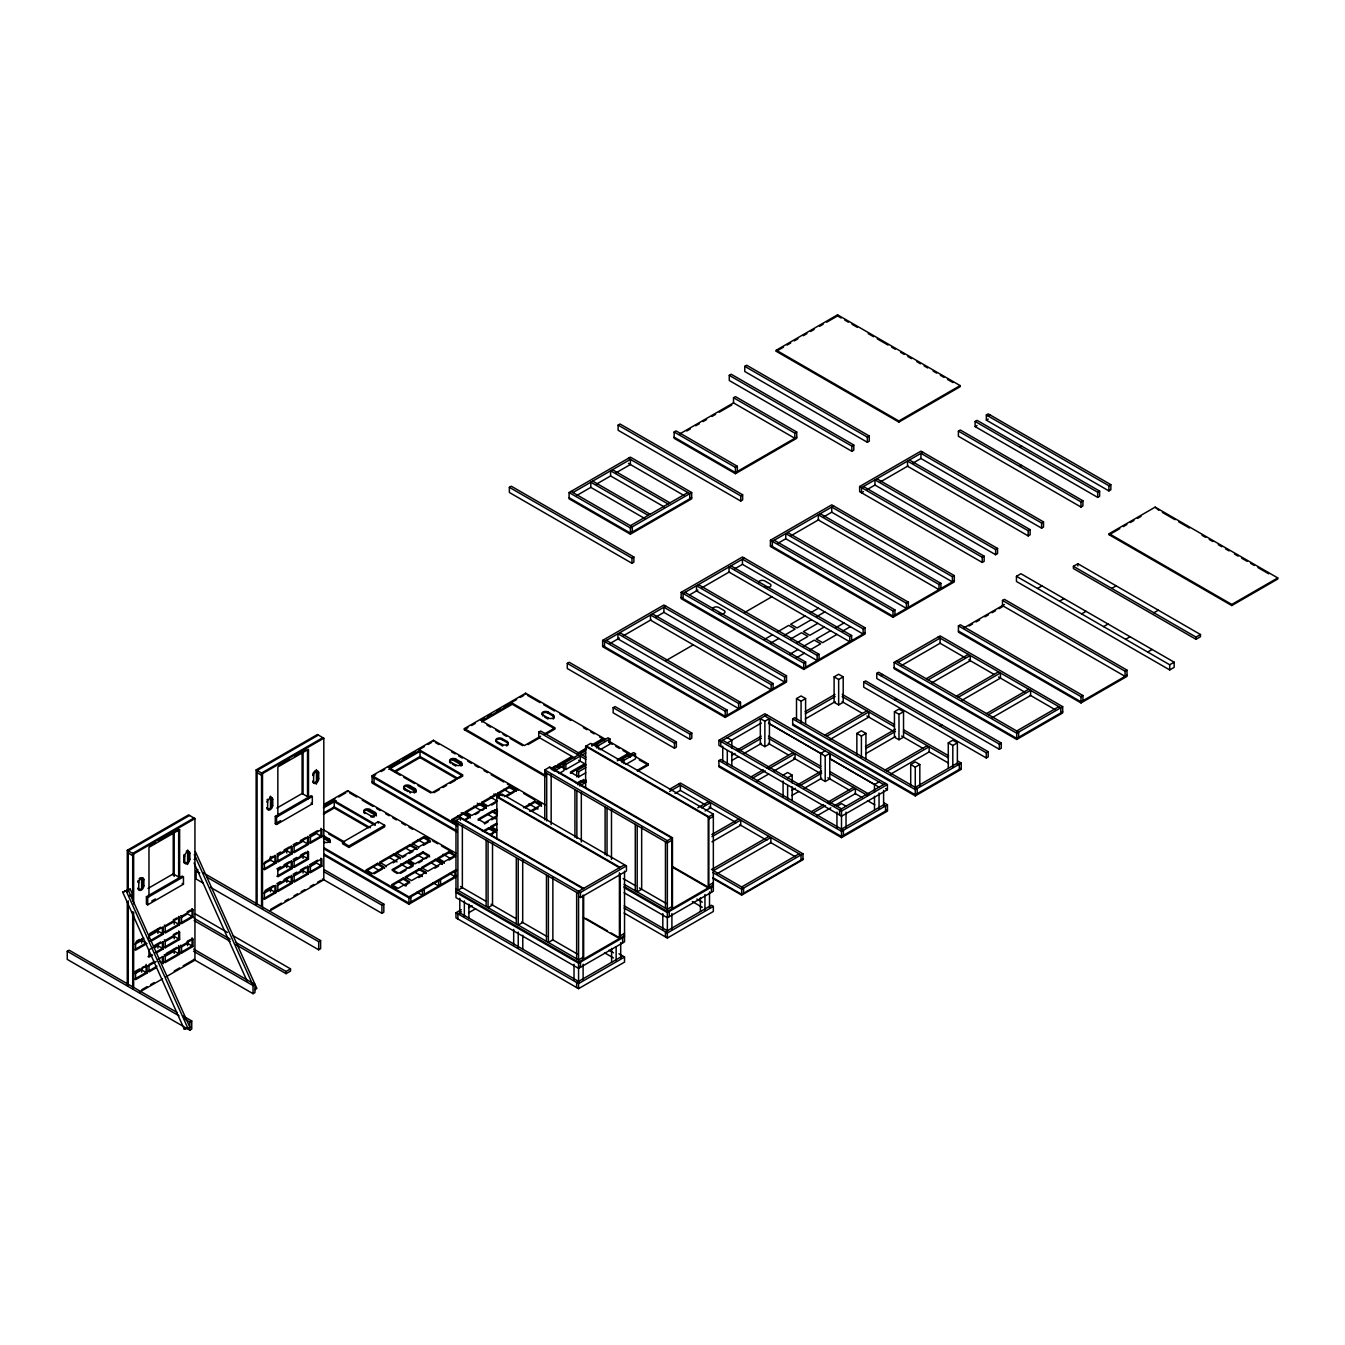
<?xml version="1.0" encoding="UTF-8"?>
<svg xmlns="http://www.w3.org/2000/svg" width="1345" height="1345" viewBox="0 0 1345 1345"><rect width="100%" height="100%" fill="white"/><g stroke="black" fill="none" stroke-linecap="round" stroke-linejoin="round"><path stroke-width="1.5" d="M769.424 718.6L769.424 744.037L764.868 746.66L760.328 744.037L760.328 718.6L764.868 721.223L769.424 718.6L769.374 723.778L825.208 756.058L825.208 781.495L829.764 778.873L829.764 753.435L825.208 756.058M829.764 753.435L829.714 758.614L879.042 787.178M509.368 487.327L511.285 486.217L633.865 556.998L633.865 562.16L631.965 563.269L509.368 492.489L509.368 487.327L631.965 558.108L633.865 556.998M618.128 425.104L620.045 423.994L742.642 494.775L742.642 499.937L740.725 501.046L618.128 430.265L618.128 425.104L740.725 495.885L742.642 494.775M729.276 375.356L731.192 374.246L853.789 445.027L853.789 450.188L851.873 451.281L729.276 380.517L729.276 375.356L851.873 446.12L853.789 445.027M744.777 366.344L746.694 365.235L869.273 436.015L869.273 441.177L867.357 442.286L744.777 371.506L744.777 366.344L867.357 437.125L869.273 436.015M776.267 350.204L837.565 314.831L960.145 385.595L960.145 386.704L898.863 422.095L776.267 351.314L776.267 350.204L898.863 420.985L960.145 385.595M776.267 351.314L783.479 347.161M787.077 345.077L790.692 342.992M794.29 340.907L797.904 338.822M803.301 335.712L806.916 333.627M810.514 331.542L814.128 329.458M819.525 326.331L823.14 324.263M826.738 322.178L837.565 315.924L841.163 318.008M569.086 492.539L630.385 457.149L691.683 492.539L691.683 498.81L630.385 534.2L569.086 498.81L569.086 492.539L630.385 527.929L691.683 492.539M733.513 397.733L794.811 433.124L794.811 438.285L733.513 402.895L733.513 397.733L735.429 396.624L796.728 432.014L796.728 438.285L735.429 473.675L674.131 438.285L674.131 432.014L676.047 430.904L737.346 466.295L737.346 471.456M572.92 492.539L630.385 459.368L630.385 464.529L616.027 472.818M679.544 434.048L733.63 402.827M686.757 430.988L690.355 428.904M695.768 425.793L699.366 423.709M702.981 421.624L706.579 419.539M711.993 416.429L715.59 414.344M719.205 412.259L731.814 404.979M576.517 495.632L590.875 487.327M596.272 484.217L610.63 475.928M630.385 525.71L687.85 492.539M674.131 432.014L735.429 467.404L737.346 466.295M794.811 433.124L796.728 432.014M691.683 497.7L630.385 533.091L569.086 497.7M796.728 437.175L735.429 472.566L674.131 437.175M256.138 905.235L256.138 769.912L317.42 734.538L323.809 738.22L323.809 879.764L269.723 911.002M318.378 735.076L257.097 770.466L257.097 903.705M127.271 891.92L127.271 850.292L188.569 814.902L194.941 818.584L194.941 960.145L166.107 976.789M322.85 737.665L261.552 773.056L261.552 906.295M189.527 815.457L128.229 850.847L128.229 890.491M256.138 769.912L262.51 773.61L323.809 738.22M278.684 765.372L289.494 759.135M294.908 756.008L305.735 749.77M193.983 818.029L132.701 853.419L132.701 901.385M127.271 850.292L133.659 853.974L194.941 818.584M149.278 846.055L155.23 842.626M158.828 840.541L162.442 838.456M163.199 838.019L171.891 833.009M175.052 831.176L179.625 829.646L179.625 876.974M179.625 829.646L148.976 847.333L148.976 896.728M124.648 891.079L128.313 890.239L189.847 1027.21L187.93 1028.32L184.265 1029.177L122.731 892.189L130.23 889.129L132.785 894.845L130.885 895.938M122.731 892.189L130.23 889.129M276.868 808.076L302.104 793.516L308.493 797.198M194.083 859.455L196 858.345M148 888.457L173.236 873.88L179.625 877.562M275.288 816.365L311.048 795.719L312.326 796.459L312.326 803.839L276.566 824.485L275.288 823.745L275.288 816.365L276.566 817.104L312.326 796.459M146.42 896.728L182.18 876.083L183.458 876.822L183.458 884.203L147.698 904.849L146.42 904.109L146.42 896.728L147.698 897.468L183.458 876.822M275.288 823.745L280.651 820.635M863.473 486.52L984.153 556.174L984.153 561.336L982.237 562.445L859.64 491.665L859.64 486.52L920.938 451.13L1043.518 521.894L1043.518 527.055L1041.602 528.165L920.938 458.494L912.734 463.235M203.33 883.194L196.118 879.042L196.118 870.921L198.034 869.812M958.397 431.106L960.313 430.013L1082.91 500.777L1082.91 505.939L1080.993 507.048L958.397 436.268L958.397 431.106L1080.993 501.887L1082.91 500.777M975.125 421.456L977.042 420.346L1099.622 491.127L1099.622 496.288L1097.705 497.398L975.125 426.617L975.125 421.456L1097.705 492.236L1099.622 491.127M986.339 414.983L988.239 413.873L1110.835 484.654L1110.835 489.815L1108.919 490.925L986.339 420.144L986.339 414.983L1108.919 485.764L1110.835 484.654M770.433 540.236L831.731 504.846L954.311 575.626L954.311 581.881L893.013 617.271L770.433 546.49L770.433 540.236L893.013 611L894.929 609.907L894.929 615.068M922.855 452.223L861.557 487.613L861.557 492.774L863.473 491.665M681.158 592.372L742.457 556.981L865.037 627.762L865.037 634.033L803.755 669.423L681.158 598.643L681.158 592.372L803.755 663.152L805.672 662.043L805.672 667.204M988.239 416.093L990.155 414.983M833.631 505.955L772.349 541.329L772.349 546.49M744.373 558.091L683.075 593.481L683.075 598.643M602.627 640.405L663.909 605.015L786.506 675.795L786.506 682.049L725.207 717.44L602.627 646.676L602.627 640.405L725.207 711.186L727.124 710.076L727.124 715.237M151.783 901.015L155.364 898.948M975.125 426.617L977.042 425.508M986.339 420.144L988.239 419.035M182.735 1015.761L191.747 1020.956L191.747 1029.076L189.847 1030.169L67.25 959.405L67.25 951.285L69.167 950.192L177.338 1012.634M866.752 489.782L874.973 485.041L995.636 554.712L997.553 553.602L997.553 548.441L876.873 478.77M880.185 482.031L908.01 465.958M456.863 831.95L372.145 783.042L372.145 775.661L433.426 740.271L545.196 804.798M665.825 606.124L604.527 641.515L604.527 646.676M567.287 663.371L569.204 662.261L691.801 733.042L691.801 738.203L689.884 739.296L567.287 668.532L567.287 663.371L689.884 734.135L691.801 733.042M324.229 804.209L347.666 790.675L455.82 853.133M375.743 774.686L372.145 776.771L456.896 825.712M381.156 771.559L384.754 769.474M388.369 767.407L399.179 761.152M402.777 759.068L415.403 751.788M419.001 749.703L424.415 746.576M428.029 744.508L431.627 742.423M324.229 805.319L335.039 799.064M338.637 796.98L345.85 792.827M777.494 543.531L785.581 538.857M790.709 535.898L818.786 519.674M823.644 516.883L831.731 512.21L952.394 581.881L952.394 576.719L831.731 507.048L831.731 512.21M420.027 750.224L389.377 767.928L432.149 792.625L462.798 774.922L420.027 750.224L420.027 757.605L457.451 779.209M689.834 594.742L697.92 590.068M702.006 587.715L729.528 571.827M734.37 569.019L742.457 564.362L863.137 634.033L863.137 628.872L742.457 559.201L742.457 564.362M323.439 806.882L334.249 800.628L375.238 824.3M388.89 769.306L420.195 751.233L462.798 776.031L459.2 778.116M323.439 807.975L336.166 800.628M609.688 643.7L619.372 638.102M623.458 635.748L650.98 619.843M655.839 617.052L663.909 612.379L784.589 682.049L784.589 676.888L663.909 607.234L663.909 612.379M545.498 776.553L464.378 729.713L464.378 728.603L525.676 693.213L605.031 739.044M464.378 729.713L467.993 727.628M471.591 725.543L475.205 723.475M480.602 720.348L484.217 718.264M487.815 716.179L491.429 714.094M496.826 710.984L500.441 708.899M504.039 706.814L516.665 699.534M520.263 697.45L523.878 695.365M394.791 771.072L420.027 756.495L457.838 778.335M544.221 734.118L555.048 727.864L512.26 703.166L481.628 720.87L524.399 745.567L540.623 736.203M323.439 813.137L334.249 806.899L370.346 827.73M481.628 721.979L512.26 704.276L555.048 728.973L546.036 734.185M394.791 772.164L420.027 757.605M323.439 814.246L334.249 808.009L368.53 827.797M270.042 858.093L273.321 856.21M276.885 854.159L280.466 852.074M284.064 850.006L289.461 846.896M293.16 844.744L296.757 842.676M300.355 840.608L305.735 837.498M309.451 835.346L317.655 830.605M263.923 863.843L270.496 860.043L275.927 863.187L275.927 855.807L264.427 862.448L264.427 869.812L275.927 863.187M277.793 855.84L286.788 850.645L292.201 853.789L292.201 846.409L277.843 854.697L277.843 862.078L292.201 853.789M294.084 846.425L303.062 841.247L308.493 844.391L308.493 837.01L294.118 845.299L294.118 852.68L308.493 844.391M309.905 837.296L316.462 833.513L321.892 836.64L321.892 829.277L310.409 835.901L310.409 843.281L321.892 836.64M136.249 941.315L139.544 939.415M149.816 933.48L160.593 927.26M173.286 919.93L176.868 917.862M187.14 911.927L190.435 910.027M143.78 938.07L135.576 942.811L135.576 950.192L147.059 943.551M165.25 925.679L179.625 917.374L179.625 924.755L165.25 933.043L165.25 925.679L164.292 925.125M181.541 916.264L193.024 909.64L193.024 917.004L181.541 923.645L181.541 916.264L180.583 915.726M263.469 869.273L274.968 862.633M276.885 861.523L291.243 853.234M293.16 852.125L307.534 843.836M309.451 842.727L320.934 836.086M135.072 944.207L141.628 940.424L146.101 942.996L134.618 949.637M148.942 936.204L157.92 931.009L163.333 934.153L163.333 926.772L148.976 935.078L148.976 938.76M165.216 926.806L174.194 921.611L179.625 924.755M181.037 917.66L187.611 913.877L193.024 917.004M149.816 940.861L162.392 933.598M164.292 932.488L178.666 924.2M180.583 923.09L192.066 916.449M150.775 941.399L163.333 934.153M276.885 868.904L280.466 866.819M284.064 864.751L289.461 861.641M293.16 859.489L296.757 857.421M300.355 855.353L305.735 852.242M277.793 870.585L286.788 865.39L292.201 868.534L292.201 861.153L277.843 869.442L277.843 876.822L292.201 868.534M294.084 861.187L303.062 855.992L308.493 859.136L308.493 851.755L294.118 860.043L294.118 867.424L308.493 859.136M153.397 946.157L160.593 942.004M173.286 934.674L176.868 932.606M164.292 939.869L165.25 940.424L179.625 932.119L179.625 939.499L165.25 947.788L164.292 947.233L178.666 938.944M276.885 876.268L291.243 867.979M293.16 866.869L307.534 858.581M1019.813 447.263L1021.729 446.153M154.322 947.838L157.92 945.754L163.333 948.897L163.333 941.517L148.976 949.822L148.976 957.186L152.573 955.118M165.216 941.55L174.194 936.355L179.625 939.499M342.555 842.289L378.298 821.644L384.687 825.326L384.687 826.805L348.927 847.451L342.555 843.752L342.555 842.289L348.927 845.971L384.687 825.326M148.017 956.631L151.615 954.563M155.196 952.495L162.392 948.343M744.777 612.412L771.828 596.793M156.154 953.05L163.333 948.897M433.964 792.676L439.361 789.565M442.976 787.481L446.574 785.396M450.188 783.311L455.585 780.201M575.156 758.277L538.757 737.279L538.757 732.117L540.673 731.007L585.966 757.151M265.116 890.44L273.321 885.699M276.885 883.648L280.466 881.563M284.064 879.495L289.461 876.385M293.16 874.25L296.757 872.165M300.355 870.097L305.735 866.987M309.451 864.835L317.655 860.111M666.246 660.445L693.28 644.827M263.923 893.332L270.496 889.533L275.927 892.677L275.927 885.296L264.427 891.937L264.427 899.301L275.927 892.677M277.793 885.329L286.788 880.134L292.201 883.278L292.201 875.898L277.843 884.203L277.843 891.567L292.201 883.278M294.084 875.931L303.062 870.736L308.493 873.88L308.493 866.499L294.118 874.788L294.118 882.169L308.493 873.88M309.905 866.785L316.462 863.002L321.892 866.13L321.892 858.766L310.409 865.39L310.409 872.77L321.892 866.13M134.618 971.746L139.544 968.904M142.822 967.005L147.059 965.66L147.059 973.04L135.576 979.681L135.576 972.301L147.059 965.66M166.091 953.571L176.868 947.351M187.14 941.416L190.435 939.516M527.997 744.592L538.824 738.338M154.356 961.456L148.976 964.567L148.976 971.931L156.154 967.795M157.953 959.372L163.333 956.261L163.333 963.642L159.399 961.372M164.292 954.614L165.25 955.169L179.625 946.863L179.625 954.244L165.25 962.532L164.292 961.978L178.666 953.689M180.583 945.216L181.541 945.754L193.024 939.129L193.024 946.493L181.541 953.134L180.583 952.579L192.066 945.938M263.469 898.763L274.968 892.122M276.885 891.012L291.243 882.723M293.16 881.614L307.534 873.325L307.534 865.945M309.451 872.216L320.934 865.575M135.072 973.696L141.628 969.913L147.059 973.04M148.942 965.693L156.121 961.54M165.216 956.295L174.194 951.1L179.625 954.244M181.037 947.166L187.611 943.366L193.024 946.493M1019.695 466.496L1021.612 465.387M134.618 979.126L146.101 972.485M148.017 971.376L156.995 966.198M613.152 707.672L615.068 706.562L676.367 741.952L676.367 747.114L674.45 748.207L613.152 712.816L613.152 707.672L674.45 743.045L676.367 741.952M270.58 909.405L281.391 903.151M284.989 901.083L288.603 898.998M294.017 895.871L297.615 893.786M301.213 891.701L304.827 889.633M310.241 886.506L313.839 884.422M317.454 882.337L321.051 880.252M141.713 989.769L147.109 986.642M150.724 984.574L154.322 982.489M174.161 971.04L179.574 967.912M183.172 965.828L193.983 959.59M139.056 992.408L162.493 978.874M463.437 812.901L463.437 813.994L451.954 820.635L451.954 819.525L463.437 812.901L469.825 816.583L466.547 819.576M479.728 803.486L479.728 804.596L465.353 812.901L465.353 811.792L479.728 803.486L486.1 807.185L482.519 810.362M496.002 794.088L496.002 795.198L481.644 803.486L481.644 802.393L496.002 794.088L499.197 795.937M509.419 786.354L509.419 787.464L497.919 794.088L497.919 792.995L509.419 786.354L515.791 790.036L515.791 791.146M764.263 639.514L772.467 634.773M777.965 631.595L788.742 625.375L795.13 629.057L784.354 635.277M805.033 615.976L790.658 624.265L797.047 627.947L811.405 619.658M810.228 612.967L818.433 608.226M377.659 863.288L366.176 869.929L372.565 873.611L384.048 866.987L377.659 863.288L377.659 864.398L366.176 871.039M393.95 853.89L379.576 862.195L385.965 865.877L400.339 857.589L393.95 853.89L393.95 855L379.576 863.288M416.614 848.174L410.225 844.492L395.867 852.797L402.256 856.479L416.614 848.174L416.614 849.283M423.641 836.758L412.142 843.382L418.53 847.081L430.03 840.44L423.641 836.758L423.641 837.868L412.142 844.492M395.867 853.89L410.225 845.601L410.225 844.492M624.534 871.156L624.534 941.836L578.569 968.383L455.972 897.603L455.972 820.568L461.083 817.609M496.843 838.607L496.843 796.963L501.937 794.021L626.451 865.894L626.451 870.988L580.485 897.519L578.569 896.426M544.775 819.828L544.775 769.912L549.886 766.969L672.466 837.75L672.466 908.531M585.63 787.968L585.63 746.324L590.741 743.381L713.338 814.162L713.338 891.197L667.355 917.744L624.097 892.761M550.761 768.684L555.687 765.843L558.881 767.676M557.603 764.733L571.961 756.445L571.961 757.554L557.603 765.843L557.603 764.733L565.892 769.525L580.267 761.236L580.267 756.075L565.892 764.363L563.992 763.254L563.992 770.635L559.066 773.476M577.476 753.267L586.454 748.072M591.8 744.979L601.652 739.296L604.846 741.145M464.899 819.424L469.825 816.583M486.1 807.185L471.742 815.473L465.353 811.792M496.994 800.897L488.016 806.075L481.644 802.393M504.308 796.677L515.791 790.036M552.408 768.836L555.687 765.843M577.476 754.36L586.454 749.182M591.8 746.088L601.652 740.406L601.652 739.296M770.635 643.196L778.856 638.455M816.617 616.649L824.821 611.908M475.34 814.498L478.921 812.43M491.614 805.1L495.212 803.032M507.586 795.887L514.16 792.087M552.223 770.046L562.075 764.363L563.992 765.473L554.14 771.156M563.992 763.254L578.35 754.965M580.267 753.856L585.647 750.745M596.541 747.904L596.541 744.457L608.041 737.817L609.957 738.926L609.957 744.088L600.105 749.77M374.196 873.779L382.417 869.038M393.143 862.834L396.741 860.766M405.837 855.504L402.256 857.589L402.256 856.479M409.435 853.436L413.016 851.368M423.456 845.332L430.03 841.55M582.183 754.965L585.764 752.897M596.541 744.457L598.458 745.567L609.957 738.926M497.28 813.624L492.489 810.867L478.131 819.155L484.503 822.854L497.078 815.591M790.742 638.959L801.519 632.738L807.908 636.42L797.131 642.641M817.794 623.34L803.436 631.629L809.824 635.328L824.182 627.022M392.353 869.559L406.711 861.271L413.1 864.953L398.742 873.241L392.353 869.559L392.353 870.669L406.711 862.38L406.711 861.271M423.002 851.873L423.002 852.982L408.628 861.271L408.628 860.161L423.002 851.873L429.391 855.554L425.793 858.732M478.131 820.265L492.489 811.976L492.489 810.867M493.531 811.371L497.112 809.303M570.364 773.207L584.739 764.918L584.739 763.809L570.364 772.114L578.669 776.906L585.848 772.753M429.391 855.554L415.017 863.843L408.628 860.161M488.1 821.879L484.503 823.947L484.503 822.854M491.698 819.811L495.279 817.726M576.753 776.906L576.753 770.635L585.731 765.456M400.524 873.325L405.921 870.215M409.519 868.13L413.1 866.062M418.614 862.885L422.195 860.8M576.753 770.635L578.669 771.744L585.848 767.591M482.418 831.429L488.975 827.646L495.363 831.328L492.085 834.32M497.196 823.997L490.891 827.646L490.891 826.536L496.288 823.426M523.457 807.74L534.957 801.099L541.329 804.781L541.329 805.89M789.801 654.258L798.005 649.517M803.503 646.34L814.28 640.119L820.669 643.801L809.892 650.022M830.571 630.721L816.196 639.009L822.585 642.691L836.96 634.403M835.766 627.712L843.971 622.97M403.214 878.033L391.714 884.674L398.103 888.356L409.586 881.732L403.214 878.033L403.214 879.142L391.714 885.783M425.877 872.333L419.489 868.635L405.114 876.94L411.503 880.622L425.877 872.333L425.877 873.426M442.152 862.935L435.763 859.236L421.405 867.542L427.794 871.224L442.152 862.935L442.152 864.028M449.18 851.503L437.68 858.127L444.069 861.826L455.568 855.185L449.18 851.503L449.18 852.612L437.68 859.236M484.049 831.58L488.975 828.739L488.975 827.646M525.105 807.891L534.957 802.208L534.957 801.099M405.114 878.033L419.489 869.744L419.489 868.635M421.405 868.635L435.763 860.346L435.763 859.236M576.299 783.429L581.225 780.588L584.419 782.42M617.338 759.723L627.19 754.041L630.385 755.89M490.437 834.169L495.363 831.328M529.846 811.422L541.329 804.781M577.946 783.58L581.225 780.588M617.338 760.833L627.19 755.15L630.385 757M796.173 657.94L804.394 653.199M842.155 631.393L850.359 626.652M533.124 810.631L538.05 807.79M577.762 784.791L585.966 780.066M622.079 762.649L622.079 759.202L633.579 752.561L635.496 753.671L635.496 758.832L625.644 764.532M404.66 885.682L407.955 883.783M418.682 877.579L422.28 875.511M434.973 868.181L438.554 866.113M448.995 860.077L455.568 856.294L448.524 852.226M579.678 785.9L586.235 782.117M622.079 759.202L623.996 760.312L635.496 753.671M859.64 486.52L982.237 557.284L984.153 556.174M874.973 485.041L874.973 479.879L995.636 549.55L997.553 548.441M1028.202 530.754L1030.119 529.644L1030.119 534.806L1028.202 535.915L907.522 466.244L907.522 461.083L1028.202 530.754L1028.202 535.915M920.938 458.494L920.938 453.332L1041.602 523.003L1043.518 521.894M206.928 877.175L318.698 941.702L320.614 940.592L320.614 948.713L318.698 949.805L210.543 887.364M324.229 871.896L381.913 905.202L383.829 904.109L383.829 912.213L381.913 913.322L322.43 878.974M906.429 603.266L906.429 608.428L785.749 538.757L785.749 533.595L906.429 603.266L908.346 602.157L908.346 607.318M938.995 584.47L938.995 589.631L818.315 519.96L818.315 514.799L938.995 584.47L940.912 583.36L940.912 588.522M952.394 576.719L954.311 575.626M817.155 655.418L817.155 660.58L696.491 590.909L696.491 585.747L817.155 655.418L819.071 654.309L819.071 659.47M849.721 636.605L849.721 641.767L729.04 572.096L729.04 566.934L849.721 636.605L851.637 635.512L851.637 640.674M863.137 628.872L865.037 627.762M738.624 703.435L738.624 708.596L617.943 638.925L617.943 633.764L738.624 703.435L740.523 702.325L740.523 707.487M771.173 684.639L771.173 689.8L650.509 620.129L650.509 614.968L771.173 684.639L773.089 683.529L773.089 688.69M784.589 676.888L786.506 675.795M184.433 1018.938L189.847 1022.065L191.747 1020.956M193.562 951.234L253.045 985.566L254.962 984.473L254.962 992.576L253.045 993.686L193.562 959.338M954.311 580.788L893.013 616.161L770.433 545.397M865.037 632.923L803.755 668.314L681.158 597.533M324.229 847.922L408.947 896.846L455.82 869.778M456.846 870.299L408.947 897.939L324.296 849.082M786.506 680.957L725.207 716.347L602.627 645.566M184.265 1029.177L186.182 1028.068M254.962 989.617L256.878 988.508L195.361 851.536M235.594 942.307L286.065 971.46L290.537 968.871L290.537 971.09L286.065 973.662L235.594 944.526M637.446 770.248L648.256 763.994L648.256 765.103L637.446 771.341M456.846 875.461L408.947 903.1L324.296 854.226M324.229 855.302L408.947 904.21L455.82 877.159M839.583 815.02L718.903 745.349L718.903 740.305L764.868 713.758L887.414 784.555L887.414 789.717L841.499 816.23L839.583 815.12L839.583 809.959L885.498 783.446M766.784 714.867L720.819 741.398L720.819 746.441M796.509 720.096L796.509 698.576L801.065 695.953L805.605 698.576L805.605 724.013M834.102 676.871L838.658 674.249L843.197 676.871L843.197 702.309L838.658 704.931L834.102 702.309L834.102 676.871L838.658 679.494L843.197 676.871M731.512 740.271L761.32 723.055M727.292 742.928L731.831 740.305L731.831 748.123M1016.45 576.299L1020.922 573.727L1174.168 662.194L1174.168 667.355L1169.696 669.928L1016.45 581.46L1016.45 576.299L1169.696 664.766L1174.168 662.194M796.509 698.576L801.065 701.199L805.605 698.576M1109.188 533.679L1155.153 507.132L1277.75 577.913L1277.75 579.022L1231.785 605.553L1109.188 534.789L1109.188 533.679L1231.785 604.46L1277.75 577.913M1109.188 534.789L1119.797 528.652M1123.327 526.618L1126.875 524.584M1130.405 522.533L1133.936 520.498M1137.483 518.447L1141.014 516.413M883.867 802.73L887.465 804.814L887.465 811.069L841.499 837.616L718.903 766.835L718.903 760.564L720.819 759.471L843.416 830.235L843.416 835.396M736.623 750.342L761.203 736.152M618.969 953.79L624.534 957.068L624.534 962.112L578.569 988.659L455.972 917.878L455.972 912.717L461.268 909.657M669.474 789.313L680.368 783.025L802.948 853.806L802.948 859.707L741.667 895.097L712.816 878.436M957.64 761.001L961.238 763.086L961.238 769.357L915.272 795.887L792.676 725.123L792.676 718.852L794.592 717.742L917.189 788.523L917.189 793.684M805.134 711.656L834.976 694.423M731.512 755.503L735.026 753.469M738.539 751.451L761.371 738.27M457.888 913.944L461.402 911.792M468.447 907.724L472.129 905.723M669.591 791.465L680.368 785.245L680.368 790.406L705.486 804.915M894.139 662.429L940.105 635.882L1062.685 706.663L1062.685 712.934L1016.719 739.464L894.139 668.7L894.139 662.429L1016.719 733.21L1062.685 706.663M805.285 713.791L835.144 696.559M1002.479 600.442L1125.076 671.222L1125.076 676.384L1002.479 605.603L1002.479 600.442L1004.396 599.349L1126.992 670.113L1126.992 676.384L1081.01 702.931L958.43 632.15L958.43 625.879L960.347 624.786L1082.927 695.55L1082.927 700.711M876.772 673.357L878.688 672.248L1001.285 743.028L1001.285 748.19L999.369 749.299L876.772 678.519L876.772 673.357L999.369 744.138L1001.285 743.028M863.709 682.033L865.625 680.923L988.205 751.704L988.205 756.865L986.288 757.975L863.709 687.194L863.709 682.033L986.288 752.813L988.205 751.704M897.972 662.429L940.105 638.102L940.105 643.263L901.469 665.556M731.512 760.665L738.539 756.613M743.802 753.57L761.371 743.432M468.581 912.818L475.592 908.766M674.971 793.516L680.368 790.406M805.285 718.953L835.144 701.703M880.605 675.56L882.522 674.467M963.726 627.98L1004.396 604.51M969.039 626.03L972.569 623.979M976.1 621.945L979.648 619.894M984.943 616.834L988.491 614.799M992.022 612.748L995.552 610.714M999.1 608.68L1002.63 606.629M1073.411 566.312L1077.883 563.74L1200.48 634.521L1200.48 636.723L1196.008 639.312L1073.411 568.532L1073.411 566.312L1196.008 637.093L1200.48 634.521M1037.533 588.471L1041.988 585.882M697.836 807.773L708.613 801.553M750.981 776.889L763.271 769.794M766.784 767.76L793.13 752.561M824.771 735.16L866.903 710.832M701.552 807.841L710.53 802.662L710.53 807.824L705.15 810.934M752.897 777.982L765.187 770.887M768.701 768.869L795.046 753.654L795.046 758.815L773.98 770.988M1059.557 601.181L1064.029 598.609M826.687 736.27L868.82 711.942L868.82 717.104L830.184 739.397M926.217 678.737L968.35 654.41M928.134 679.847L970.266 655.519L970.266 660.681L931.648 682.974M894.358 699.719L896.274 698.627M756.411 781.126L768.701 774.031M624.534 864.801L578.569 891.331L578.569 982.522M544.775 769.912L667.355 840.692L672.466 837.75M585.63 746.324L708.227 817.104L713.338 814.162M783.076 775.124L787.615 772.501L792.171 775.124L792.171 782.958M825.208 750.796L820.669 753.435L820.669 778.873L825.208 781.495M455.972 820.568L580.485 892.441L626.451 865.894M856.849 754.932L856.849 733.412L861.405 730.789L865.945 733.412L865.945 758.849M894.442 711.707L898.981 709.084L903.537 711.707L903.537 737.144L898.981 739.767L894.442 737.144L894.442 711.707L898.981 714.329L903.537 711.707M671.827 840.322L667.355 842.911L544.775 772.131M708.865 818.954L713.338 816.365M1111.727 588.438L1116.199 585.848M787.615 777.763L792.171 775.124M856.849 733.412L861.405 736.034L865.945 733.412M1081.582 613.908L1086.054 611.319M796.963 785.177L821.543 770.988M711.858 834.522L738.792 818.971M865.474 746.492L895.316 729.259M791.852 790.339L795.366 788.304M798.88 786.287L821.694 773.106M711.976 836.657L740.708 820.08L740.708 825.242L711.976 841.819M865.625 748.627L895.484 731.377M956.379 696.155L998.528 671.827M958.296 697.265L1000.445 672.937L1000.445 678.099L961.81 700.392M791.852 795.5L798.88 791.448M804.142 788.405L821.694 778.267M865.625 753.772L895.484 736.539M1103.606 626.619L1108.078 624.046M940.323 726.266L942.24 725.157M1153.859 612.765L1158.331 610.176M811.321 811.724L823.611 804.629M827.125 802.595L853.47 787.397M711.488 869.559L768.953 836.388M885.094 769.996L927.243 745.668M813.237 812.817L825.527 805.722M829.041 803.705L855.386 788.489L855.386 793.651L834.303 805.823M713.405 870.669L770.87 837.498L770.87 842.659L717.003 873.762M986.557 713.573L1028.69 689.245M887.011 771.105L929.16 746.778L929.16 751.939L890.524 774.232M988.474 714.683L1030.606 690.355L1030.606 695.516L991.988 717.81M816.751 815.961L830.807 807.841M1125.63 639.329L1130.103 636.757M836.943 806.227L841.499 803.604L846.039 806.227M879.042 781.933L874.485 784.555L874.485 792.39M910.716 786.035L910.716 764.515L915.272 761.892L919.812 764.515L919.812 786.035M948.275 768.281L948.275 742.843L952.815 740.204L957.371 742.843L957.371 764.363M583.024 957.321L578.569 959.893L455.972 889.129M620.062 935.935L624.534 933.363M671.827 906.681L667.355 909.254L624.097 884.287M708.865 885.296L713.338 882.723M910.716 764.515L915.272 767.138L919.812 764.515M948.275 742.843L952.815 745.466L957.371 742.843M624.534 935.565L578.569 962.112L455.972 891.331M713.338 884.926L667.355 911.473L624.097 886.489M718.903 740.305L841.499 811.069L887.414 784.555M624.534 936.675L578.569 963.222L455.972 892.441M713.338 886.036L667.355 912.582L624.097 887.599M1147.672 652.056L1152.127 649.467M741.667 886.977L799.115 853.806M841.499 829.142L883.631 804.814L885.548 805.907L885.548 811.069M915.272 787.413L957.405 763.086L959.321 764.195L959.321 769.357M712.816 872.535L741.667 889.196L802.948 853.806M718.903 760.564L841.499 831.345L887.465 804.814M578.569 988.659L578.569 983.615L624.534 957.068M792.676 718.852L915.272 789.633L961.238 763.086M1016.719 730.991L1058.868 706.663M624.063 907.976L667.355 932.976L713.338 906.429L713.338 911.473L667.355 938.02L624.063 913.02M958.43 625.879L1081.01 696.66L1082.927 695.55M1125.076 671.222L1126.992 670.113M802.948 858.967L741.667 894.358L712.816 877.697M887.465 809.959L841.499 836.506L718.903 765.725M961.238 768.247L915.272 794.794L792.676 724.013M1062.685 711.824L1016.719 738.371L894.139 667.591M1126.992 675.274L1081.01 701.821L958.43 631.04M129.137 895.686L132.785 894.845M844.778 320.093L848.376 322.178M851.99 324.263L857.387 327.373M868.214 333.627L873.611 336.738M877.226 338.822L888.036 345.077M891.651 347.161L895.249 349.229M900.662 352.356L904.26 354.441M907.875 356.526L911.473 358.611M916.886 361.721L920.484 363.806M924.099 365.89L927.697 367.975M933.111 371.085L936.708 373.17M940.323 375.255L943.921 377.34M947.536 379.424L952.932 382.535M1158.768 510.327L1155.153 507.132M1162.366 512.411L1174.992 519.691M1178.59 521.776L1189.417 528.013M1202.026 535.31L1205.641 537.378M1209.239 539.463L1212.854 541.547M1218.251 544.675L1221.865 546.759M1225.463 548.827L1229.078 550.912M1234.491 554.039L1238.089 556.124M1241.687 558.209L1247.101 561.319M1250.715 563.404L1254.313 565.488M1257.911 567.573L1268.738 573.811M909.439 459.973L1030.119 529.644M820.231 513.689L940.912 583.36M787.666 532.486L908.346 602.157M774.266 540.236L894.929 609.907M938.188 636.992L1060.785 707.773L1060.785 712.934M628.468 458.258L689.766 493.649L689.766 498.81M939.987 643.196L965.222 657.772M968.837 659.857L994.073 674.417M998.528 676.989L1024.722 692.12M1030.136 695.23L1055.371 709.807M628.468 463.42L684.353 495.683M612.513 469.691L669.978 502.862M668.062 503.971L610.596 470.8L610.596 475.945L664.464 507.048M592.708 481.107L650.173 514.294M648.256 515.404L590.791 482.216L590.791 487.378L644.675 518.481M730.957 565.841L851.637 635.512M896.056 661.32L1018.636 732.1L1018.636 737.262M571.003 491.429L632.301 526.82L632.301 531.981M698.408 584.638L819.071 654.309M684.992 592.372L805.672 662.043M842.256 694.39L894.543 724.585M903.554 729.78L948.628 755.806M842.138 696.542L894.425 726.72M903.437 731.932L948.511 757.941M842.138 701.703L861.977 713.153M866.903 715.994L892.626 730.839M901.638 736.051L923.275 748.543M928.672 751.653L948.511 763.103M652.426 613.858L773.089 683.529M764.834 715.994L883.598 784.555M619.86 632.654L740.523 702.325M885.498 788.607L887.414 789.717M768.466 723.207L822.434 754.377M829.63 758.546L874.603 784.522M606.444 640.405L727.124 710.076M768.483 736.118L820.769 766.297M829.781 771.492L869.442 794.391M768.365 738.254L820.652 768.449M829.663 773.644L867.525 795.5M768.365 743.415L788.204 754.864M793.6 757.992L820.652 773.61M827.864 777.763L849.485 790.255M854.899 793.382L862.111 797.535M867.525 800.662L874.738 804.831M727.292 737.665L731.831 740.305M722.736 740.305L841.499 808.866M608.646 741.112L648.256 763.994M527.475 695.365L540.102 702.662M543.699 704.73L554.527 710.984M559.923 714.094L570.751 720.348M583.36 727.628L586.975 729.713M590.573 731.798L594.187 733.882M599.584 736.993L603.199 739.077M608.596 742.205L612.21 744.289M615.808 746.374L619.423 748.442M623.021 750.527L628.434 753.654M639.245 759.891L648.256 765.103M678.452 784.135L801.032 854.916L801.032 860.077M548.02 712.026L553.131 714.968A3.615 2.085 0 0 1 553.131 717.911A3.615 2.085 0 0 1 548.02 717.911L542.909 714.968A3.615 2.085 0 0 1 542.909 712.026A3.615 2.085 0 0 1 548.02 712.026L548.02 713.119L553.131 716.078A3.615 2.085 0 0 1 553.131 719.02M709.101 806.983L736.135 822.602M739.75 824.687L766.784 840.289M770.399 842.374L795.635 856.95M544.624 717.053L548.02 719.02L548.02 717.911M586.269 745.954L708.865 816.734L708.865 887.515M538.757 732.117L585.865 759.303M578.619 760.278L585.865 764.464M586.336 781.327L583.142 779.478L583.142 780.588M486.974 725.056L490.538 727.124M495.885 730.2L499.449 732.268M503.013 734.32L506.577 736.387M510.142 738.439L522.617 745.634M502.055 738.556L507.166 741.515A3.615 2.085 0 0 1 507.166 744.457A3.615 2.085 0 0 1 502.055 744.457L496.944 741.515A3.615 2.085 0 0 1 496.944 738.556A3.615 2.085 0 0 1 502.055 738.556L502.055 739.666L507.166 742.625A3.615 2.085 0 0 1 508.091 744.626M549.248 767.339L671.827 838.12L671.827 908.884M496.944 742.625L502.055 745.567A3.615 2.085 0 0 0 502.795 745.903M712.934 870.4L743.566 888.087L743.566 893.248M464.378 728.603L545.549 775.477M672.803 866.701L707.067 886.473M672.164 867.071L708.227 887.885L708.227 817.104M435.343 742.49L438.941 744.558M451.55 751.838L455.165 753.923M458.763 756.008L462.361 758.076M467.774 761.203L471.372 763.287M474.97 765.355L478.568 767.44M483.981 770.567L487.579 772.635M491.177 774.72L503.787 782M507.384 784.085L518.195 790.322M523.608 793.432L534.402 799.67M538.017 801.754L541.615 803.839M509.082 787.262L516.278 791.432M534.284 801.822L541.497 805.991M713.338 906.429L711.37 905.235L665.456 931.866L665.456 936.91M455.77 759.068L460.881 762.027A3.615 2.085 0 0 1 460.881 764.969A3.615 2.085 0 0 1 455.77 764.969L450.676 762.027A3.615 2.085 0 0 1 450.676 759.068A3.615 2.085 0 0 1 455.77 759.068L455.77 760.177L460.881 763.136A3.615 2.085 0 0 1 460.881 766.078M696.895 899.048L702.309 902.159M451.449 759.152L462.243 765.389M503.669 789.313L510.881 793.466M528.888 803.873L537.899 809.068M692.356 901.57L702.258 907.337M452.374 764.111L455.77 766.078L455.77 764.969M497.919 792.995L502.711 795.752M493.867 793.97L499.264 797.081M497.482 796.593L620.062 867.374M496.843 796.963L619.423 867.744M490.269 797.047L497.465 801.2M623.155 878.571L635.782 885.867M639.379 887.952L666.431 903.554M497.6 811.607L494.405 809.757L494.405 810.867M482.855 804.192L486.47 806.294M477.324 803.217L486.369 808.446M491.816 811.573L497.28 814.734M473.692 806.277L480.938 810.463M488.185 814.65L495.431 818.836M490.891 826.536L497.28 830.218M389.377 769.021L400.188 775.258M403.786 777.343L414.596 783.58M417.892 785.497L430.803 792.945M466.816 813.742L470.431 815.827M490.236 827.259L495.683 830.403M624.181 905.824L667.355 930.757M461.301 812.767L470.313 817.962M488.319 828.369L495.532 832.521M409.805 785.614L414.916 788.557A3.615 2.085 0 0 1 414.916 791.516A3.615 2.085 0 0 1 409.805 791.516L404.694 788.557A3.615 2.085 0 0 1 404.694 785.614A3.615 2.085 0 0 1 409.805 785.614L409.805 786.724L414.916 789.666A3.615 2.085 0 0 1 415.857 791.684M405.467 785.699L416.277 791.936M457.703 815.843L583.663 888.389M583.024 888.759L460.444 817.979L460.444 820.198M404.122 789.246A3.615 2.085 0 0 0 404.694 789.666L408.107 791.633M451.954 819.525L456.728 822.299M455.972 822.77L578.569 893.551M451.617 820.45L455.215 822.518M372.145 775.661L456.863 824.586M372.145 781.933L456.896 830.874M585.815 918.383L607.452 930.874M611.05 932.942L620.062 938.154L620.062 873.729M583.377 917.71L619.423 938.524L619.423 872.821M315.184 770.836A3.615 2.085 -60 0 1 317.739 772.316L318.698 772.871L318.698 778.772A3.615 2.085 -60 0 1 316.142 783.193A3.615 2.085 -60 0 1 313.604 781.714L312.645 781.159M349.565 792.894L356.778 797.047M362.175 800.174L372.985 806.412M376.583 808.479L380.198 810.564M385.595 813.691L389.193 815.759M392.807 817.844L396.405 819.929M401.802 823.039L405.4 825.124M409.014 827.209L412.612 829.277M425.222 836.556L428.82 838.641M432.417 840.726L437.831 843.836M441.429 845.921L452.239 852.158M423.305 837.666L430.501 841.836M312.645 775.258L313.604 775.813L313.604 781.714M317.739 772.316L317.739 778.217L318.698 778.772M370.01 809.471L375.12 812.43A3.615 2.085 0 0 1 375.12 815.373A3.615 2.085 0 0 1 370.01 815.373L364.898 812.43A3.615 2.085 0 0 1 364.898 809.471A3.615 2.085 0 0 1 370.01 809.471L370.01 810.581L375.12 813.523A3.615 2.085 0 0 1 376.045 815.541M365.672 809.555L376.482 815.793M417.908 839.717L425.104 843.87M443.11 854.26L450.323 858.429M608.915 950.192L613.505 952.798M604.51 952.764L613.454 957.976M437.024 858.867L444.237 863.019M334.249 801.738L375.238 825.41M409.889 845.417L417.101 849.569M422.498 852.696L429.711 856.849M435.108 859.959L442.32 864.129M406.291 848.493L411.704 851.604M417.101 854.731L424.297 858.883M431.51 863.053L436.906 866.163M449.516 873.443L454.929 876.57L454.929 871.409M460.444 886.54L485.679 901.116M491.093 904.244L516.329 918.803M521.742 921.93L546.978 936.507M552.391 939.634L577.627 954.193M311.048 803.099L312.326 803.839M257.097 772.686L261.552 775.258M407.955 860.867L413.419 864.028M393.362 854.663L400.608 858.85M406.039 861.977L411.503 865.138M418.715 869.307L425.962 873.477M578.569 966.164L580.485 967.274L580.485 962.112M389.731 857.723L396.977 861.91M400.608 864.011L407.854 868.181M415.101 872.367L422.33 876.553M433.208 882.824L438.638 885.968L438.638 880.807M269.874 797.097A3.615 2.085 -60 0 1 271.774 798.863L272.732 799.418L272.732 805.302A3.615 2.085 -60 0 1 270.177 809.724A3.615 2.085 -60 0 1 267.621 808.261L266.663 807.706M323.204 829.646L344.606 841.987M328.55 833.833L343.227 842.306M393.665 871.426L397.263 873.493M377.34 864.213L384.535 868.366M402.542 878.773L409.754 882.925M459.805 912.835L578.569 981.396M266.663 801.805L267.621 802.36L267.621 808.261M271.774 798.863L271.774 804.747L272.732 805.302M323.288 835.682A3.615 2.085 0 0 1 324.027 836.018L329.138 838.961A3.615 2.085 0 0 1 329.138 841.92A3.615 2.085 0 0 1 324.027 841.92L324.027 843.029M455.972 912.717L578.569 983.615M323.288 836.792A3.615 2.085 0 0 1 324.027 837.128L329.138 840.07A3.615 2.085 0 0 1 329.71 842.592M323.304 838.17L330.5 842.34M373.725 867.29L379.139 870.417M398.944 881.849L406.156 886.002M416.95 892.239L422.364 895.366L422.364 890.205M365.84 870.837L371.237 873.964M392.858 886.439L396.456 888.524M324.33 869.761L383.829 904.109M186.333 851.2A3.615 2.085 -60 0 1 188.888 852.68L189.847 853.234L189.847 859.136A3.615 2.085 -60 0 1 187.291 863.557A3.615 2.085 -60 0 1 184.736 862.078L183.777 861.523L183.777 855.639A3.615 2.085 -60 0 1 183.861 854.815M183.777 855.639L184.736 856.177L184.736 862.078M188.888 852.68L188.888 858.581L189.847 859.136M203.431 872.939L320.614 940.592M196.118 870.921L199.716 873.006M182.18 883.463L183.458 884.203M128.229 853.049L132.701 855.639M142.166 877.562A3.615 2.085 -60 0 1 142.906 879.226L143.865 879.781L143.865 885.682A3.615 2.085 -60 0 1 141.309 890.104A3.615 2.085 -60 0 1 138.754 888.625L137.795 888.07M192.066 909.086L193.024 909.64M194.991 913.709L227.439 932.438M232.853 935.565L290.537 968.871M137.795 882.169L138.754 882.723L138.754 888.625M142.906 879.226L142.906 885.128L143.865 885.682M194.134 918.366L230.18 939.18M194.134 920.585L230.18 941.399M178.666 916.819L179.625 917.374M192.066 938.575L193.024 939.129M178.666 931.564L179.625 932.119M193.663 949.082L254.962 984.473M178.666 946.308L179.625 946.863M67.25 951.285L179.019 1015.828M194.302 854.546L252.406 983.918M194.05 863.002L247.026 980.959M126.396 891.348L187.93 1028.32M1231.785 604.46L1231.785 605.553M1196.008 637.093L1196.008 639.312M1169.696 664.766L1169.696 669.928M1108.919 485.764L1108.919 490.925M1097.705 492.236L1097.705 497.398M1080.993 501.887L1080.993 507.048M1081.01 696.66L1081.01 702.931M1077.883 563.74L1077.883 565.942M1041.602 523.003L1041.602 528.165M1016.719 733.21L1016.719 739.464M999.369 744.138L999.369 749.299M995.636 549.55L995.636 554.712M986.288 752.813L986.288 757.975M982.237 557.284L982.237 562.445M952.815 745.466L952.815 766.986M915.272 767.138L915.272 788.658M915.272 789.633L915.272 795.887M898.863 420.985L898.863 422.095M898.981 714.329L898.981 739.767M893.013 611L893.013 617.271M883.598 790.423L883.598 806.075M879.042 793.046L879.042 808.698M874.485 796.29L874.485 809.993M867.357 437.125L867.357 442.286M861.405 736.034L861.405 757.554M851.873 446.12L851.873 451.281M846.039 812.111L846.039 827.763M841.499 811.069L841.499 830.386M841.499 831.345L841.499 837.616M838.658 679.494L838.658 704.931M837.565 314.831L837.565 315.924M836.943 812.111L836.943 827.763M803.755 663.152L803.755 669.423M801.065 701.199L801.065 722.719M792.171 786.875L792.171 800.561M787.615 785.581L787.615 799.283M783.076 781.008L783.076 796.66M764.868 721.223L764.868 746.66M741.667 889.196L741.667 895.097M740.725 495.885L740.725 501.046M735.429 467.404L735.429 473.675M731.831 752.04L731.831 765.725M727.292 750.745L727.292 764.448M725.207 711.186L725.207 717.44M722.736 746.172L722.736 761.825M711.421 887.145L711.421 892.307M709.504 891.903L709.504 907.556M704.948 894.526L704.948 910.178M700.409 897.771L700.409 911.473M689.884 734.135L689.884 739.296M674.45 743.045L674.45 748.207M671.912 913.608L671.912 929.26M669.272 911.473L669.272 916.634M667.355 840.692L667.355 931.883M667.355 932.976L667.355 938.02M665.456 841.802L665.456 908.161M662.816 913.608L662.816 929.26M641.666 827.057L641.666 889.264L637.194 891.836L637.194 825.494M635.277 824.384L635.277 890.743M631.965 558.108L631.965 563.269M630.385 527.929L630.385 534.2M627.19 754.041L627.19 755.15M623.996 760.312L623.996 763.758M622.617 937.784L622.617 942.946M622.567 955.992L576.652 982.506L576.652 987.549M620.701 942.542L620.701 958.195M616.144 947.132L616.144 960.834M611.605 948.41L611.605 962.112M611.487 809.64L611.487 859.405M607.032 808.076L607.032 855.756M605.115 806.966L605.115 854.663M598.458 745.567L598.458 749.014M583.663 895.518L583.663 959.17M583.024 895.114L583.024 959.54M583.108 964.247L583.108 979.9M581.326 792.222L581.326 841.987M580.485 892.441L580.485 897.519M578.669 771.744L578.669 776.906M576.854 790.658L576.854 838.338M576.652 892.441L576.652 958.8M574.937 789.549L574.937 837.246M574.012 964.247L574.012 979.9M565.892 764.363L565.892 769.525M553.131 714.968L553.131 716.078M552.862 877.697L552.862 939.903L548.39 942.475L548.39 876.133M551.164 774.804L551.164 824.569M546.692 773.24L546.692 820.921M546.474 875.023L546.474 941.382M542.909 714.968L542.909 716.078M525.676 693.213L525.676 694.323M522.768 935.279L522.768 948.982M522.701 860.279L522.701 922.485L518.228 925.057L518.228 858.715M518.228 932.035L518.228 947.687M516.312 857.606L516.312 923.965M513.672 929.412L513.672 945.064M512.26 703.166L512.26 704.276M507.166 741.515L507.166 742.625M502.055 744.457L502.055 745.567M492.522 842.861L492.522 905.067L488.05 907.656L488.05 841.297M486.133 840.188L486.133 906.547M468.901 904.176L468.901 917.878M464.361 900.931L464.361 916.584M462.361 825.443L462.361 887.65L457.888 890.239L457.888 823.88M460.881 762.027L460.881 763.136M459.805 898.309L459.805 913.961M457.888 913.827L457.888 918.988M450.676 762.027L450.676 763.136A3.615 2.085 0 0 1 450.676 760.177A3.615 2.085 0 0 1 455.77 760.177M444.069 861.826L444.069 862.935M440.555 879.697L440.555 884.859M433.426 740.271L433.426 741.381M424.28 889.095L424.28 894.257M418.53 847.081L418.53 848.174M414.916 788.557L414.916 789.666M410.864 896.846L410.864 902.007M409.805 791.516L409.805 792.625A3.615 2.085 0 0 0 410.561 792.945M408.947 896.846L408.947 904.21M404.694 788.557L404.694 789.666M385.965 865.877L385.965 866.987M381.913 905.202L381.913 913.322M378.298 821.644L378.298 823.123M375.12 812.43L375.12 813.523M374.044 777.881L374.044 783.042M364.898 812.43L364.898 813.523M348.927 845.971L348.927 847.451M347.666 790.675L347.666 791.785M334.249 800.628L334.249 808.009M329.138 838.961L329.138 840.07M324.027 836.018L324.027 837.128M320.934 828.335L320.934 836.657M320.934 858.211L320.934 865.76M318.698 941.702L318.698 949.805M316.462 769.592L316.462 784.152M308.493 798.678L308.493 749.283L277.843 766.969L277.843 816.365M307.534 750.779L307.534 796.559M307.534 836.455L307.534 844.391M307.534 851.2L307.534 858.951M303.062 750.308L303.062 794.071M303.062 854.294L303.062 858.446M303.062 868.853L303.062 873.006M302.104 751.838L302.104 793.516M291.243 845.854L291.243 853.537M291.243 860.598L291.243 868.181M291.243 875.343L291.243 882.824M286.788 848.863L286.788 853.049M286.788 863.507L286.788 867.693M286.788 878.151L286.788 882.337M286.065 971.46L286.065 973.662M276.566 817.104L276.566 824.485M274.968 855.252L274.968 863.187M274.968 886.069L274.968 892.307M270.496 796.139L270.496 808.614M270.496 856.446L270.496 860.615M270.496 887.65L270.496 891.802M262.51 773.61L262.51 908.917M253.045 985.566L253.045 993.686M192.066 908.699L192.066 917.021M192.066 937.818L192.066 946.14M189.847 1022.065L189.847 1030.169M187.611 849.973L187.611 864.516M187.611 941.466L187.611 945.636M181.541 945.754L181.541 953.134M178.666 829.092L178.666 878.487M178.666 916.433L178.666 924.755M178.666 930.992L178.666 939.314M178.666 945.552L178.666 953.874M174.194 832.757L174.194 876.419M174.194 920.098L174.194 924.25M174.194 934.657L174.194 938.81M174.194 949.217L174.194 953.37M173.236 832.202L173.236 875.36M165.25 940.424L165.25 947.788M165.25 955.169L165.25 962.532M162.392 927.63L162.392 933.901M162.392 942.273L162.392 948.544M162.392 956.917L162.392 963.188M157.92 929.227L157.92 933.413M157.92 943.871L157.92 948.057M147.698 897.468L147.698 904.849M146.101 964.348L146.101 972.67M141.628 878.588L141.628 888.978M141.628 938.894L141.628 943.064M141.628 968.013L141.628 972.166M133.659 853.974L133.659 903.941M133.659 912.263L133.659 987.196M132.701 911.792L132.701 988.726M128.229 900.881L128.229 986.154M127.271 902.327L127.271 985.599M713.153 610.008A3.615 2.085 0 0 1 714.077 607.318A3.615 2.085 0 0 1 718.835 607.486L723.946 610.445A3.615 2.085 0 0 1 723.946 613.387A3.615 2.085 0 0 1 718.835 613.387M758.765 582.957A3.615 2.085 0 0 1 760.446 580.62A3.615 2.085 0 0 1 764.801 580.956L769.912 583.898A3.615 2.085 0 0 1 770.702 586.168A3.615 2.085 0 0 1 767.356 587.462M765.557 587.177A3.615 2.085 0 0 1 764.801 586.84M184.736 856.177A3.615 2.085 -60 0 1 187.291 851.755A3.615 2.085 -60 0 1 189.847 853.234M188.888 858.581A3.615 2.085 -60 0 1 186.333 863.002A3.615 2.085 -60 0 1 183.777 861.523M138.754 882.723A3.615 2.085 -60 0 1 141.309 878.302A3.615 2.085 -60 0 1 143.865 879.781M142.906 885.128A3.615 2.085 -60 0 1 140.687 889.331A3.615 2.085 -60 0 1 137.896 888.776M137.896 881.362A3.615 2.085 -60 0 1 138.148 880.504M139.073 878.873A3.615 2.085 -60 0 1 140.351 877.747M312.729 774.451A3.615 2.085 -60 0 1 313.385 772.753M313.923 771.98A3.615 2.085 -60 0 1 314.528 771.324M313.604 775.813A3.615 2.085 -60 0 1 316.142 771.391A3.615 2.085 -60 0 1 318.698 772.871M317.739 778.217A3.615 2.085 -60 0 1 315.52 782.42A3.615 2.085 -60 0 1 312.729 781.882M267.621 802.36A3.615 2.085 -60 0 1 270.177 797.938A3.615 2.085 -60 0 1 272.732 799.418M271.774 804.747A3.615 2.085 -60 0 1 269.874 808.698A3.615 2.085 -60 0 1 267.016 808.984M267.016 800.14A3.615 2.085 -60 0 1 267.42 799.283M364.327 813.103A3.615 2.085 0 0 1 365.252 810.396A3.615 2.085 0 0 1 370.01 810.581M374.364 816.818A3.615 2.085 0 0 1 370.749 816.818M414.916 792.625A3.615 2.085 0 0 1 414.159 792.945M403.769 788.742A3.615 2.085 0 0 1 405.45 786.388A3.615 2.085 0 0 1 409.805 786.724M496.002 741.683A3.615 2.085 0 0 1 497.684 739.33A3.615 2.085 0 0 1 502.055 739.666M507.737 745.13A3.615 2.085 0 0 1 506.409 745.903M541.85 714.598A3.615 2.085 0 0 1 544.086 712.682A3.615 2.085 0 0 1 548.02 713.119"/></g></svg>
